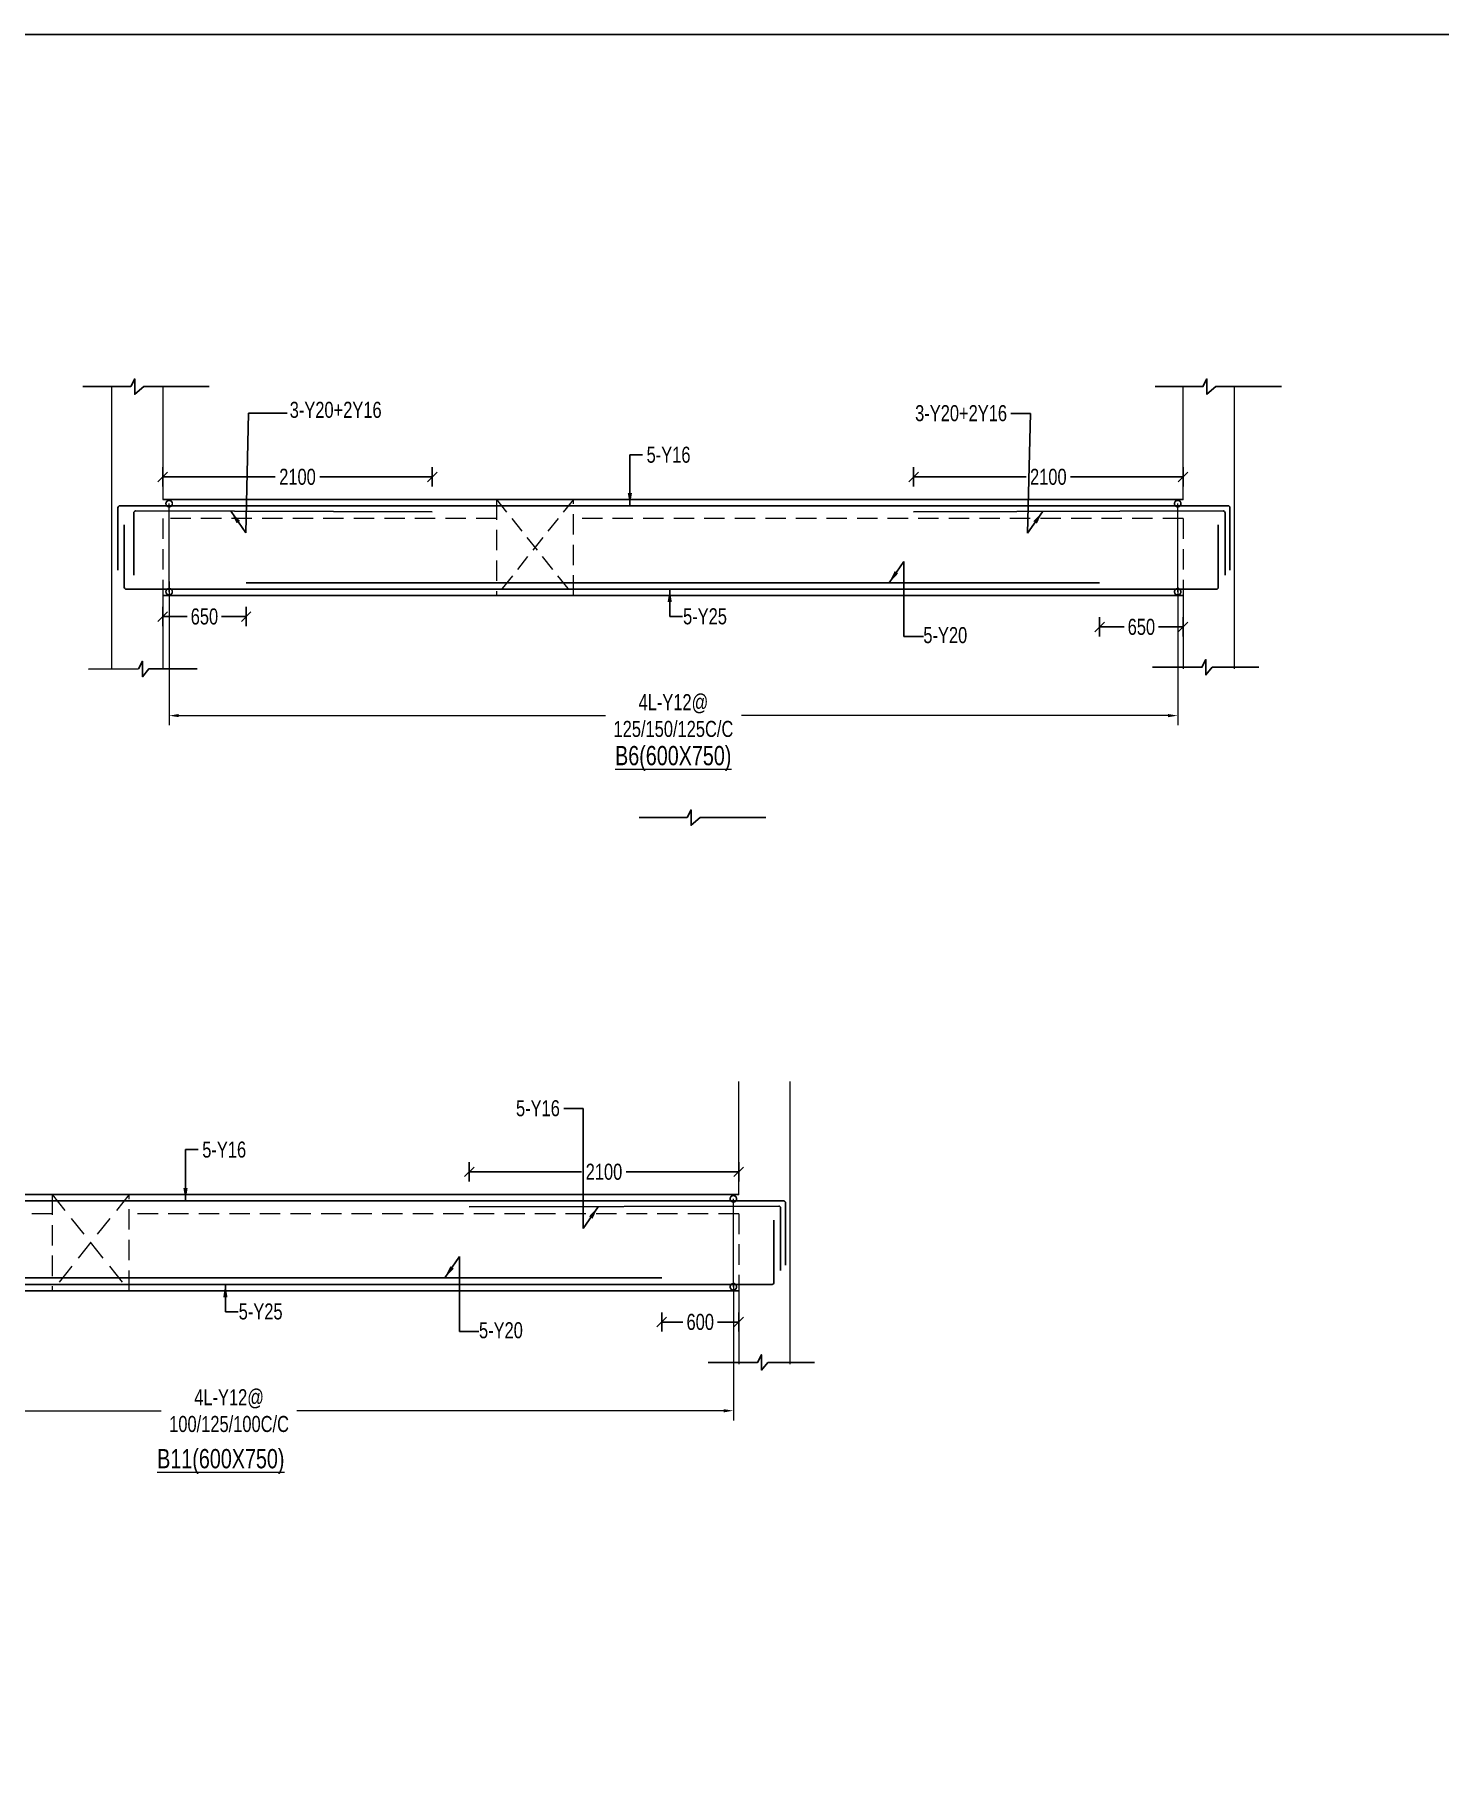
# Model space of a CAD drawing. Header units: millimetres. Extents: x 39642 to 123571, y 2620 to 56435.
# Drawn here: x 69481 to 80427, y 42981 to 56435 of the extents above; entities that cross this region are included whole.
import ezdxf

# ---------------------------------------------------------------- set-up
doc = ezdxf.new("R2010")
doc.units = ezdxf.units.MM
for name, pattern in [('CONTINOUS', [0]), ('CONTINU', [0]), ('HIDDEN', [9.525, 6.35, -3.175])]:
    doc.linetypes.add(name, pattern=pattern)
for name, color, linetype in [('-S-ARROW', 253, 'Continuous'), ('-S-DIM', 251, 'Continuous'), ('-S-MISC', 8, 'Continuous'), ('-STR-BEAM', 7, 'CONTINU'), ('-STR-REINF', 3, 'Continuous'), ('-STR-TEXT', 6, 'Continuous'), ('S- Structural', 5, 'Continuous')]:
    doc.layers.add(name, color=color, linetype=linetype)
for name, color, linetype, lineweight in [('-S-STIRUP', 11, 'Continuous', 9), ('-STR-COLUMN', 5, 'HIDDEN', 13), ('-STR-RF-DIM', 252, 'CONTINOUS', 20), ('S-BEAM-IDEN', 2, 'Continuous', 9), ('SEC TEXT', 9, 'Continuous', 18), ('SLAB LINE', 254, 'HIDDEN', 20)]:
    doc.layers.add(name, color=color, linetype=linetype, lineweight=lineweight)
doc.styles.add('BEAM-LS', font='romans.shx', dxfattribs={"width": 0.8})
doc.styles.add('EL', font='swisscl.ttf')
doc.styles.add('SOBHA', font='swisscl.ttf')
doc.styles.add('sobha.sed', font='swisscl.ttf')
doc.dimstyles.new('S-50', dxfattribs={"dimscale": 50, "dimtxt": 2.5, "dimasz": 1.25, "dimexe": 1, "dimexo": 1, "dimgap": 0.5, "dimtad": 1, "dimdec": 0, "dimrnd": 0.0005, "dimzin": 0, "dimdsep": 46, "dimtxsty": 'EL', "dimblk": 'ARCHTICK', "dimcen": 0.09, "dimdle": 1.5, "dimclrd": 251, "dimclre": 251, "dimclrt": 6, "dimadec": 0, "dimazin": 0, "dimtfac": 1, "dimtdec": 0, "dimtofl": 0, "dimtmove": 0, "dimatfit": 3, "dimfxl": 2, "dimtolj": 1, "dimtzin": 0, "dimlwd": -1, "dimlwe": -1, "dimarcsym": 0})
doc.dimstyles.new('S-DIM50', dxfattribs={"dimscale": 50, "dimtxt": 2.5, "dimasz": 1.5, "dimexe": 1.5, "dimexo": 1, "dimgap": 0.5, "dimtad": 0, "dimdec": 0, "dimzin": 0, "dimdsep": 46, "dimtxsty": 'SOBHA', "dimcen": 0.09, "dimclrd": 256, "dimclre": 256, "dimclrt": 6, "dimadec": 5, "dimazin": 0, "dimtfac": 1, "dimtdec": 0, "dimtofl": 0, "dimtmove": 0, "dimatfit": 3, "dimfxl": 0.18, "dimtolj": 1, "dimtzin": 0, "dimlwd": -1, "dimlwe": -1, "dimarcsym": 0})
doc.dimstyles.new('STIRUP', dxfattribs={"dimscale": 50, "dimtxt": 2.5, "dimasz": 2.2, "dimexe": 0, "dimexo": 0, "dimgap": 0.5, "dimtad": 0, "dimdec": 0, "dimzin": 0, "dimdsep": 46, "dimtxsty": 'BEAM-LS', "dimblk": 'DOTSMALL', "dimcen": 0.09, "dimclrd": 256, "dimclre": 256, "dimclrt": 256, "dimadec": 5, "dimazin": 0, "dimtfac": 1, "dimtdec": 0, "dimtofl": 0, "dimtmove": 0, "dimatfit": 3, "dimldrblk": 'DOTSMALL', "dimfxl": 0, "dimfxlon": 1, "dimtolj": 1, "dimtzin": 0, "dimlwd": -1, "dimlwe": -1, "dimarcsym": 0})

# ---------------------------------------------------------------- blocks, each defined once
blk = doc.blocks.new('_DotSmall')
at = {"color": 0, "linetype": 'ByBlock', "const_width": 0.5}
blk.add_lwpolyline([(-0.0625, 0, 1), (0.0625, 0, 1)], format="xyb", close=True, dxfattribs=at)
blk = doc.blocks.new('*D32')
at = {"layer": '-S-STIRUP', "ltscale": 100, "transparency": 16777216}
blk.add_line((78388, 52094), (78388, 52781), dxfattribs=at)
at = {"layer": '-S-STIRUP', "linetype": 'CONTINU', "ltscale": 100, "transparency": 16777216, "xscale": 100, "yscale": 100, "zscale": 100}
for p, rotation in [((78388, 52781), 90), ((78388, 52094), 270)]:
    blk.add_blockref('_DotSmall', p, dxfattribs=dict(at, rotation=rotation))
blk = doc.blocks.new('*D33')
at = {"layer": '-S-STIRUP', "ltscale": 100, "transparency": 16777216}
blk.add_line((70530, 52094), (70530, 52781), dxfattribs=at)
at = {"layer": '-S-STIRUP', "linetype": 'CONTINU', "ltscale": 100, "transparency": 16777216, "xscale": 100, "yscale": 100, "zscale": 100}
for p, rotation in [((70530, 52781), 90), ((70530, 52094), 270)]:
    blk.add_blockref('_DotSmall', p, dxfattribs=dict(at, rotation=rotation))
blk = doc.blocks.new('_ArchTick')
at = {"color": 0, "linetype": 'ByBlock', "const_width": 0.15}
blk.add_lwpolyline([(-0.5, -0.5), (0.5, 0.5)], dxfattribs=at)
blk = doc.blocks.new('*D34')
at = {"layer": '-STR-RF-DIM', "transparency": 16777216}
for p, q in [((70530, 52175), (70530, 51054)), ((78388, 52130), (78388, 51054)), ((70605, 51129), (73929, 51129)), ((78313, 51129), (74989, 51129))]:
    blk.add_line(p, q, dxfattribs=at)
for points in [[(70605, 51142), (70605, 51117), (70530, 51129)], [(78313, 51142), (78313, 51117), (78388, 51129)]]:
    blk.add_solid(points, dxfattribs=at)
at = {"layer": '-STR-RF-DIM', "color": 6, "transparency": 16777216, "insert": (74459, 51129), "char_height": 125, "attachment_point": 5, "style": 'SOBHA'}
blk.add_mtext('\\A1;4L-Y12@\\P125/150/125C/C', dxfattribs=at)
blk = doc.blocks.new('_Oblique')
at = {"color": 0, "linetype": 'ByBlock', "lineweight": -2}
for p, q in [((-0.5, -0.5), (0.5, 0.5)), ((0, 0.71), (0, -0.71))]:
    blk.add_line(p, q, dxfattribs=at)
blk = doc.blocks.new('*D35')
at = {"layer": '-S-DIM', "transparency": 16777216}
for p, q in [((70480, 52914), (70480, 53064)), ((72580, 52914), (72580, 53064)), ((70480, 52989), (71357, 52989)), ((72580, 52989), (71703, 52989))]:
    blk.add_line(p, q, dxfattribs=at)
at = {"layer": '-S-DIM', "transparency": 16777216, "xscale": 75, "yscale": 75, "zscale": 75, "rotation": 180}
blk.add_blockref('_Oblique', (70480, 52989), dxfattribs=at)
at = {"layer": '-S-DIM', "transparency": 16777216, "xscale": 75, "yscale": 75, "zscale": 75}
blk.add_blockref('_Oblique', (72580, 52989), dxfattribs=at)
at = {"layer": '-S-DIM', "color": 6, "transparency": 16777216, "insert": (71530, 52989), "char_height": 125, "attachment_point": 5, "style": 'SOBHA'}
blk.add_mtext('\\A1;2100', dxfattribs=at)
blk = doc.blocks.new('*D36')
at = {"layer": '-S-DIM', "transparency": 16777216}
for p, q in [((76330, 52914), (76330, 53064)), ((78430, 52914), (78430, 53064)), ((76330, 52989), (77207, 52989)), ((78430, 52989), (77553, 52989))]:
    blk.add_line(p, q, dxfattribs=at)
at = {"layer": '-S-DIM', "transparency": 16777216, "xscale": 75, "yscale": 75, "zscale": 75, "rotation": 180}
blk.add_blockref('_Oblique', (76330, 52989), dxfattribs=at)
at = {"layer": '-S-DIM', "transparency": 16777216, "xscale": 75, "yscale": 75, "zscale": 75}
blk.add_blockref('_Oblique', (78430, 52989), dxfattribs=at)
at = {"layer": '-S-DIM', "color": 6, "transparency": 16777216, "insert": (77380, 52989), "char_height": 125, "attachment_point": 5, "style": 'SOBHA'}
blk.add_mtext('\\A1;2100', dxfattribs=at)
blk = doc.blocks.new('*D37')
at = {"layer": '-S-DIM', "transparency": 16777216}
for p, q in [((70480, 51976), (70480, 51826)), ((71130, 51976), (71130, 51826)), ((70480, 51901), (70671, 51901)), ((71130, 51901), (70939, 51901))]:
    blk.add_line(p, q, dxfattribs=at)
at = {"layer": '-S-DIM', "transparency": 16777216, "xscale": 75, "yscale": 75, "zscale": 75, "rotation": 180}
blk.add_blockref('_Oblique', (70480, 51901), dxfattribs=at)
at = {"layer": '-S-DIM', "transparency": 16777216, "xscale": 75, "yscale": 75, "zscale": 75}
blk.add_blockref('_Oblique', (71130, 51901), dxfattribs=at)
at = {"layer": '-S-DIM', "color": 6, "transparency": 16777216, "insert": (70805, 51901), "char_height": 125, "attachment_point": 5, "style": 'SOBHA'}
blk.add_mtext('\\A1;650', dxfattribs=at)
blk = doc.blocks.new('*D38')
at = {"layer": '-S-DIM', "transparency": 16777216}
for p, q in [((77780, 51895), (77780, 51745)), ((77780, 51820), (77971, 51820)), ((78430, 51820), (78239, 51820)), ((78430, 51895), (78430, 51745))]:
    blk.add_line(p, q, dxfattribs=at)
at = {"layer": '-S-DIM', "transparency": 16777216, "xscale": 75, "yscale": 75, "zscale": 75, "rotation": 180}
blk.add_blockref('_Oblique', (77780, 51820), dxfattribs=at)
at = {"layer": '-S-DIM', "transparency": 16777216, "xscale": 75, "yscale": 75, "zscale": 75}
blk.add_blockref('_Oblique', (78430, 51820), dxfattribs=at)
at = {"layer": '-S-DIM', "color": 6, "transparency": 16777216, "insert": (78105, 51820), "char_height": 125, "attachment_point": 5, "style": 'SOBHA'}
blk.add_mtext('\\A1;650', dxfattribs=at)
blk = doc.blocks.new('*D65')
at = {"layer": '-S-STIRUP', "ltscale": 100, "transparency": 16777216}
blk.add_line((74926, 46679), (74926, 47365), dxfattribs=at)
at = {"layer": '-S-STIRUP', "linetype": 'CONTINU', "ltscale": 100, "transparency": 16777216, "xscale": 100, "yscale": 100, "zscale": 100}
for p, rotation in [((74926, 47365), 90), ((74926, 46679), 270)]:
    blk.add_blockref('_DotSmall', p, dxfattribs=dict(at, rotation=rotation))
blk = doc.blocks.new('*D67')
at = {"layer": '-STR-RF-DIM', "transparency": 16777216}
for p, q in [((67068, 46760), (67068, 45639)), ((74926, 46714), (74926, 45639)), ((67143, 45714), (70467, 45714)), ((74851, 45714), (71526, 45714))]:
    blk.add_line(p, q, dxfattribs=at)
for points in [[(67143, 45726), (67143, 45701), (67068, 45714)], [(74851, 45726), (74851, 45701), (74926, 45714)]]:
    blk.add_solid(points, dxfattribs=at)
at = {"layer": '-STR-RF-DIM', "color": 6, "transparency": 16777216, "insert": (70997, 45714), "char_height": 125, "attachment_point": 5, "style": 'SOBHA'}
blk.add_mtext('\\A1;4L-Y12@\\P100/125/100C/C', dxfattribs=at)
blk = doc.blocks.new('*D69')
at = {"layer": '-S-DIM', "transparency": 16777216}
for p, q in [((72868, 47500), (72868, 47650)), ((74968, 47500), (74968, 47650)), ((72868, 47575), (73744, 47575)), ((74968, 47575), (74091, 47575))]:
    blk.add_line(p, q, dxfattribs=at)
at = {"layer": '-S-DIM', "transparency": 16777216, "xscale": 75, "yscale": 75, "zscale": 75, "rotation": 180}
blk.add_blockref('_Oblique', (72868, 47575), dxfattribs=at)
at = {"layer": '-S-DIM', "transparency": 16777216, "xscale": 75, "yscale": 75, "zscale": 75}
blk.add_blockref('_Oblique', (74968, 47575), dxfattribs=at)
at = {"layer": '-S-DIM', "color": 6, "transparency": 16777216, "insert": (73918, 47575), "char_height": 125, "attachment_point": 5, "style": 'SOBHA'}
blk.add_mtext('\\A1;2100', dxfattribs=at)
blk = doc.blocks.new('*D71')
at = {"layer": '-S-DIM', "transparency": 16777216}
for p, q in [((74368, 46480), (74368, 46330)), ((74968, 46480), (74968, 46330)), ((74368, 46405), (74533, 46405)), ((74968, 46405), (74802, 46405))]:
    blk.add_line(p, q, dxfattribs=at)
at = {"layer": '-S-DIM', "transparency": 16777216, "xscale": 75, "yscale": 75, "zscale": 75, "rotation": 180}
blk.add_blockref('_Oblique', (74368, 46405), dxfattribs=at)
at = {"layer": '-S-DIM', "transparency": 16777216, "xscale": 75, "yscale": 75, "zscale": 75}
blk.add_blockref('_Oblique', (74968, 46405), dxfattribs=at)
at = {"layer": '-S-DIM', "color": 6, "transparency": 16777216, "insert": (74668, 46405), "char_height": 125, "attachment_point": 5, "style": 'SOBHA'}
blk.add_mtext('\\A1;600', dxfattribs=at)

msp = doc.modelspace()

# ---------------------------------------------------------------- linework, layer by layer
at = {"layer": '-S-MISC', "linetype": 'ByBlock', "ltscale": 1000}
for points, elevation in [([(69857.9, 53693.1), (70230.7, 53693.1), (70261.6, 53752.7), (70261.6, 53632.6), (70332, 53693.1), (70843.1, 53693.1)], 178586.6), ([(78212, 53693.1), (78584.8, 53693.1), (78615.7, 53752.7), (78615.7, 53632.6), (78686, 53693.1), (79197.1, 53693.1)], 178586.6), ([(69902.4, 51491.2), (70290.6, 51493.1), (70321.4, 51552.7), (70321.4, 51432.6), (70371.3, 51493.1), (70749.6, 51493.1)], 178586.6), ([(78190.8, 51505.6), (78576.4, 51506.2), (78607.3, 51565.9), (78607.3, 51445.7), (78657.2, 51506.2), (79020.3, 51506.2)], 178586.6), ([(74193, 50335.3), (74565.8, 50335.3), (74596.7, 50395), (74596.7, 50274.8), (74667.1, 50335.3), (75178.2, 50335.3)], 0), ([(74728.6, 46090.1), (75114.2, 46090.6), (75145, 46150.3), (75145, 46030.1), (75194.9, 46090.6), (75558, 46090.6)], 0)]:
    msp.add_lwpolyline(points, dxfattribs=dict(at, elevation=elevation))
at = {"layer": '-STR-BEAM'}
for p, q in [((78430, 52814, 178586.6), (70480, 52814, 178586.6)), ((78430, 52064, 178586.6), (70480, 52064, 178586.6)), ((74967.8, 47398.4, 0), (67017.8, 47398.4, 0)), ((74967.8, 46648.4, 0), (67017.8, 46648.4, 0))]:
    msp.add_line(p, q, dxfattribs=at)
at = {"layer": '-STR-COLUMN', "linetype": 'Continuous', "ltscale": 10}
for p, q in [((70080, 53693.1, 178586.6), (70080, 51493.1, 178586.6)), ((70480, 53693.1, 178586.6), (70480, 52814, 178586.6)), ((78430, 52811.3, 178586.6), (78430, 53693.1, 178586.6)), ((78830, 51493.1, 178586.6), (78830, 53693.1, 178586.6)), ((70480, 52064, 178586.6), (70480, 51493.1, 178586.6)), ((78430, 52064, 178586.6), (78430, 51493.1, 178586.6)), ((74967.8, 47395.7, 0), (74967.8, 48277.5, 0)), ((75367.8, 46077.5, 0), (75367.8, 48277.5, 0)), ((74967.8, 46648.4, 0), (74967.8, 46077.5, 0))]:
    msp.add_line(p, q, dxfattribs=at)
at = {"layer": '-STR-REINF', "ltscale": 10}
for p, q in [((70130.7, 52749, 178586.6), (70130.7, 52263.3, 178586.6)), ((70145.7, 52764, 178586.6), (78780, 52764, 178586.6)), ((78794.9, 52749, 178586.6), (78794.9, 52263.3, 178586.6)), ((70180.7, 52614.6, 178586.6), (70180.7, 52129, 178586.6)), ((70254.4, 52708.5, 178586.6), (70254.4, 52222.8, 178586.6)), ((72580.4, 52716.9, 178586.6), (70269.4, 52723.5, 178586.6)), ((76329.6, 52716.9, 178586.6), (78741.7, 52723.5, 178586.6)), ((78704.4, 52614.6, 178586.6), (78704.4, 52129, 178586.6)), ((78756.6, 52708.5, 178586.6), (78756.6, 52222.8, 178586.6)), ((70195.7, 52114, 178586.6), (78689.4, 52114, 178586.6)), ((71130, 52163.9, 178586.6), (77780, 52163.9, 178586.6)), ((72867.4, 47301.4, 0), (75279.4, 47307.9, 0)), ((75332.7, 47333.4, 0), (75332.7, 46847.7, 0)), ((75242.2, 47199.1, 0), (75242.2, 46713.4, 0)), ((68067.8, 46748.3, 0), (74367.8, 46748.3, 0))]:
    msp.add_line(p, q, dxfattribs=at)
at = {"layer": '-STR-REINF', "ltscale": 10, "elevation": 0}
msp.add_lwpolyline([(75279.3, 47307.9, -0.4142136), (75294.3, 47292.9), (75294.3, 46807.3)], format="xyb", dxfattribs=at)
at = {"layer": '-STR-REINF', "ltscale": 10}
for points in [[(63442.4, 47348.4, 0), (66683.5, 47348.4, 0), (75317.8, 47348.4, 0)], [(66330.4, 46698.4, 0), (75227.2, 46698.4, 0)]]:
    msp.add_polyline3d(points, dxfattribs=at)
for centre, start, end in [((70145.7, 52749, 178586.6), 90, 180), ((78779.9, 52749, 178586.6), 0, 90), ((70269.4, 52708.5, 178586.6), 90, 180), ((78741.6, 52708.5, 178586.6), 0, 90), ((70195.7, 52129, 178586.6), 180, 270), ((78689.4, 52129, 178586.6), 270, 0), ((75317.7, 47333.4, 0), 0, 90), ((75227.2, 46713.4, 0), 270, 0)]:
    msp.add_arc(centre, 15, start, end, dxfattribs=at)
at = {"layer": 'S- Structural', "ltscale": 20}
msp.add_lwpolyline([(39641.8, 56435.3), (122100, 56435.3), (123571.4, 2619.6), (40108.6, 2802.5)], close=True, dxfattribs=at)
at = {"layer": 'S-BEAM-IDEN', "color": 9, "linetype": 'HIDDEN', "ltscale": 20}
for p, q in [((73080, 52814, 178586.6), (73680, 52064, 178586.6)), ((73680, 52814, 178586.6), (73080, 52064, 178586.6))]:
    msp.add_line(p, q, dxfattribs=at)
at = {"layer": 'SLAB LINE', "linetype": 'HIDDEN', "ltscale": 25}
for p, q in [((73080, 52664, 178586.6), (70480, 52664, 178586.6)), ((70480, 52664, 178586.6), (70480, 52064, 178586.6)), ((78430, 52664, 178586.6), (73680, 52664, 178586.6)), ((78430, 52664, 178586.6), (78430, 52064, 178586.6)), ((69617.8, 47398.4, 0), (70217.8, 46648.4, 0)), ((70217.8, 47398.4, 0), (69617.8, 46648.4, 0)), ((69617.8, 47248.4, 0), (67017.8, 47248.4, 0)), ((74967.8, 47248.4, 0), (70217.8, 47248.4, 0)), ((74967.8, 47248.4, 0), (74967.8, 46648.4, 0))]:
    msp.add_line(p, q, dxfattribs=at)
for points, elevation in [([(73680, 52814), (73080, 52814), (73080, 52064), (73680, 52064), (73680, 52814)], 178586.6), ([(70217.8, 47398.4), (69617.8, 47398.4), (69617.8, 46648.4), (70217.8, 46648.4), (70217.8, 47398.4)], 0)]:
    msp.add_lwpolyline(points, dxfattribs=dict(at, elevation=elevation))

# ---------------------------------------------------------------- texts
at = {"layer": '-STR-TEXT', "color": 6, "char_height": 125, "style": 'SOBHA'}
for s, insert, attachment_point in [('\\A1;3-Y20+2Y16', (71469.4, 53447.3, 357173.2), 7), ('\\A1;3-Y20+2Y16', (77058.2, 53421.4, 357173.2), 9), ('\\A1;5-Y16', (74250.1, 53224.4, 178586.6), 1), ('\\A1;5-Y16', (73574.2, 48006.5, 178586.6), 9), ('\\A1;5-Y16', (70787.9, 47810.9, 0), 1)]:
    msp.add_mtext(s, dxfattribs=dict(at, insert=insert, attachment_point=attachment_point))
at = {"layer": '-STR-TEXT', "color": 6, "char_height": 125, "width": 281.386, "attachment_point": 7, "style": 'SOBHA'}
for s, insert in [('\\A1;5-Y25', (74534.1, 51838.7, 178586.6)), ('\\A1;5-Y20', (76406.2, 51692.2, 357173.2)), ('\\A1;5-Y25', (71071.9, 46423.1, 0)), ('\\A1;5-Y20', (72944, 46276.7, 178586.6))]:
    msp.add_mtext(s, dxfattribs=dict(at, insert=insert))
at = {"layer": 'SEC TEXT', "color": 1, "linetype": 'ByBlock', "style": 'sobha.sed'}
for s, p in [('%%UB6(600X750)', (74004.4, 50742.7, 178586.6)), ('%%UB11(600X750)', (70436.8, 45265.5, 0))]:
    msp.add_text(s, height=150, rotation=359.98928, dxfattribs=at).set_placement(p)

# ---------------------------------------------------------------- dimensions: what is measured, and where the dimension line sits
at = {"layer": '-S-DIM'}
for base, p1, p2, picture, middle in [((72579.9, 52988.6, 178586.6), (70480, 52814, 178586.6), (72579.9, 52700.4, 178586.6), '*D35', (71530, 52988.6, 178586.6)), ((71130, 51901.1, 178586.6), (70480, 52023.9, 178586.6), (71130, 52163.9, 178586.6), '*D37', (70805, 51901.1, 178586.6)), ((77780, 51820.5, 178586.6), (78430, 52064, 178586.6), (77780, 52163.9, 178586.6), '*D38', (78105, 51820.5, 178586.6)), ((74367.8, 46404.9, 0), (74967.8, 46648.4, 0), (74367.8, 46748.3, 0), '*D71', (74667.8, 46404.9, 0))]:
    dim = msp.add_linear_dim(base=base, p1=p1, p2=p2, dimstyle='S-DIM50', override={"dimscale": 1, "dimtxt": 125, "dimasz": 75, "dimexe": 75, "dimexo": 0, "dimgap": 25, "dimblk1": 'Oblique', "dimblk2": 'Oblique', "dimsah": 1, "dimcen": 4.5, "dimfxl": 75, "dimfxlon": 1}, dxfattribs=at)
    dim.commit()
    dim.dimension.update_dxf_attribs({"geometry": picture, "text_midpoint": middle})
for base, p1, p2, picture, middle in [((76330.1, 52988.6, 178586.6), (78430, 52814, 178586.6), (76330.1, 52700.4, 178586.6), '*D36', (77380.1, 52988.6, 178586.6)), ((72867.8, 47575.4, 0), (74967.8, 47398.4, 0), (72867.8, 47284.9, 0), '*D69', (73917.8, 47575.4, 0))]:
    dim = msp.add_linear_dim(base=base, p1=p1, p2=p2, angle=180, dimstyle='S-DIM50', override={"dimscale": 1, "dimtxt": 125, "dimasz": 75, "dimexe": 75, "dimexo": 0, "dimgap": 25, "dimblk1": 'Oblique', "dimblk2": 'Oblique', "dimsah": 1, "dimcen": 4.5, "dimfxl": 75, "dimfxlon": 1}, dxfattribs=at)
    dim.commit()
    dim.dimension.update_dxf_attribs({"geometry": picture, "text_midpoint": middle})
at = {"layer": '-S-STIRUP', "linetype": 'CONTINU', "ltscale": 100}
for base, p1, p2, picture, middle in [((70529.9, 52781, 357173.2), (70529.9, 52094.3, 357173.2), (70529.9, 52781, 357173.2), '*D33', (70529.9, 52437.6, 357173.2)), ((78388.2, 52781, 357173.2), (78388.2, 52094.3, 357173.2), (78388.2, 52781, 357173.2), '*D32', (78388.2, 52437.6, 357173.2)), ((74926, 47365.4, 178586.6), (74926, 46678.7, 178586.6), (74926, 47365.4, 178586.6), '*D65', (74926, 47022.1, 178586.6))]:
    dim = msp.add_linear_dim(base=base, p1=p1, p2=p2, angle=90, text=' ', dimstyle='STIRUP', override={"dimasz": 2}, dxfattribs=at)
    dim.commit()
    dim.dimension.update_dxf_attribs({"geometry": picture, "text_midpoint": middle})
at = {"layer": '-STR-RF-DIM'}
for base, p1, p2, text, picture, middle in [((78388.2, 51129.4, 357173.2), (70529.9, 52175.2, 357173.2), (78388.2, 52130, 357173.2), '4L-Y12@\\P125/150/125C/C', '*D34', (74459, 51129.4, 357173.2)), ((74925.9, 45713.9, 178586.6), (67067.6, 46759.7, 178586.6), (74925.9, 46714.4, 178586.6), '4L-Y12@\\P100/125/100C/C', '*D67', (70996.8, 45713.9, 178586.6))]:
    dim = msp.add_linear_dim(base=base, p1=p1, p2=p2, text=text, dimstyle='S-DIM50', override={"dimscale": 1, "dimtxt": 125, "dimasz": 75, "dimexe": 75, "dimexo": 0, "dimgap": 25, "dimsah": 1, "dimcen": 4.5, "dimfxl": 75}, dxfattribs=at)
    dim.commit()
    dim.dimension.update_dxf_attribs({"geometry": picture, "text_midpoint": middle})

# ---------------------------------------------------------------- leaders
at = {"layer": '-S-ARROW'}
for points in [[(71012, 52719, 178586.6), (71127.5, 52552.6, 178586.6), (71149.1, 53486.2, 178586.6), (71450.6, 53486.2, 178586.6)], [(74119.8, 52764, 178586.6), (74119.8, 53161.9, 178586.6), (74218.8, 53161.9, 178586.6)], [(76139.4, 52163.8, 357173.2), (76254.8, 52330.2, 357173.2), (76254.8, 51745.9, 357173.2), (76406.2, 51745.9, 357173.2)], [(70657.5, 47348.4, 0), (70657.5, 47748.4, 0), (70756.6, 47748.4, 0)], [(72677.1, 46748.2, 178586.6), (72792.6, 46914.6, 178586.6), (72792.6, 46330.3, 178586.6), (72944, 46330.3, 178586.6)]]:
    msp.add_leader(points, dimstyle='S-50', override={"dimasz": 2, "dimgap": 0.1, "dimtad": 0}, dxfattribs=at)
at = {"layer": '-S-ARROW', "annotation_type": 0, "has_hookline": 1, "hookline_direction": 1}
for points, text_width in [([(77334.2, 52716.7, 357173.2), (77218.8, 52550.3, 357173.2), (77240.5, 53483.9, 357173.2), (77089, 53483.9, 357173.2)], 805.5), ([(74430.1, 52114, 178586.6), (74430.1, 51901.2, 178586.6), (74529.1, 51901.2, 178586.6)], 353.4), ([(73872, 47301.1, 178586.6), (73756.5, 47134.7, 178586.6), (73756.5, 48069, 178586.6), (73605.1, 48069, 178586.6)], 353.7), ([(70967.8, 46698.4, 0), (70967.8, 46485.6, 0), (71066.9, 46485.6, 0)], 353.4)]:
    msp.add_leader(points, dimstyle='S-50', override={"dimasz": 2, "dimgap": 0.1, "dimtad": 0}, dxfattribs=dict(at, text_width=text_width))

doc.saveas('drawing.dxf')
